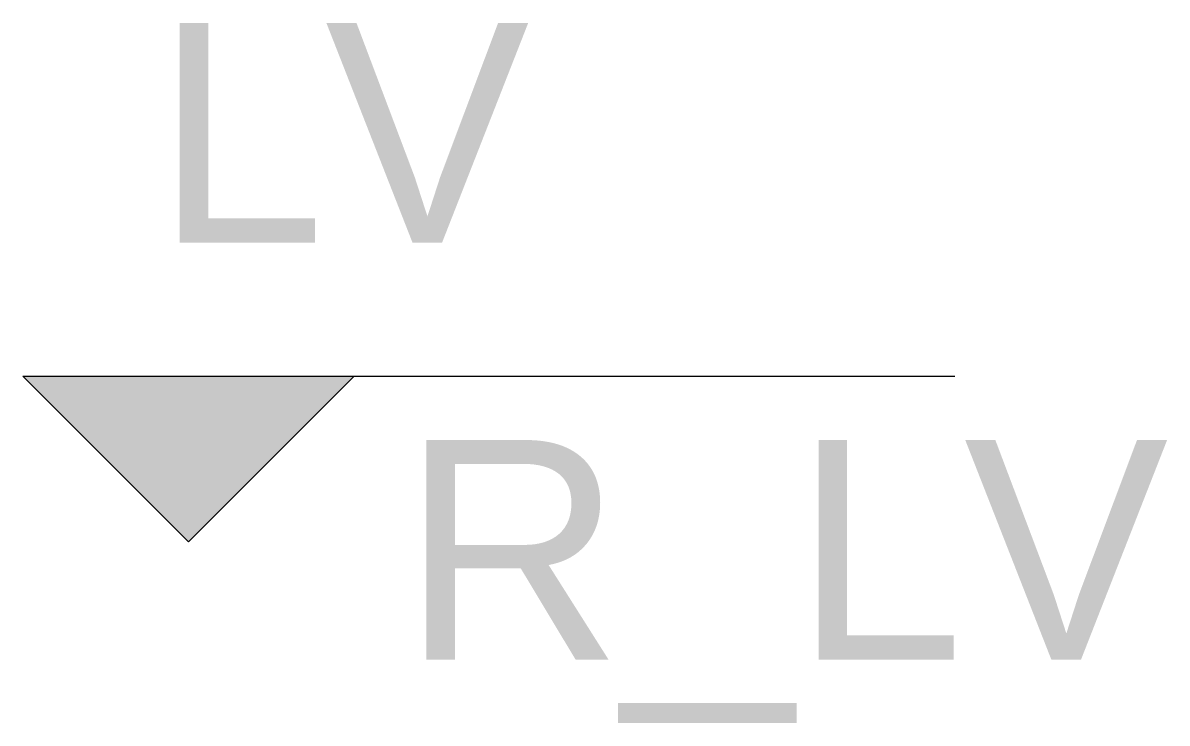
# Model space of a CAD drawing. Header units: millimetres. Extents: x -14.1 to 83.6, y -15.5 to 44.3.
import ezdxf

# ---------------------------------------------------------------- set-up
doc = ezdxf.new("R2010")
doc.units = ezdxf.units.MM
doc.layers.add('RO-HATCH6', color=82, linetype='Continuous')
doc.styles.get("Standard").update_dxf_attribs({"font": 'arial.ttf'})

msp = doc.modelspace()

# ---------------------------------------------------------------- hatches: boundary and pattern name
at = {"layer": 'RO-HATCH6'}
h = msp.add_hatch(color=7, dxfattribs=at)
h.dxf.hatch_style = 1
h.paths.add_polyline_path([(14.142, 14.142), (-14.142, 14.142), (0, 0)])

# ---------------------------------------------------------------- linework, layer by layer
msp.add_lwpolyline([(14.142, 14.142), (0, 0), (-14.142, 14.142), (65.436, 14.142)])

# ---------------------------------------------------------------- texts
for tag, p in [('LV', (-2.906, 25.543)), ('R_LV', (18.175, -10.066))]:
    msp.add_attdef(tag, p, '', height=18.75)

doc.saveas('drawing.dxf')
